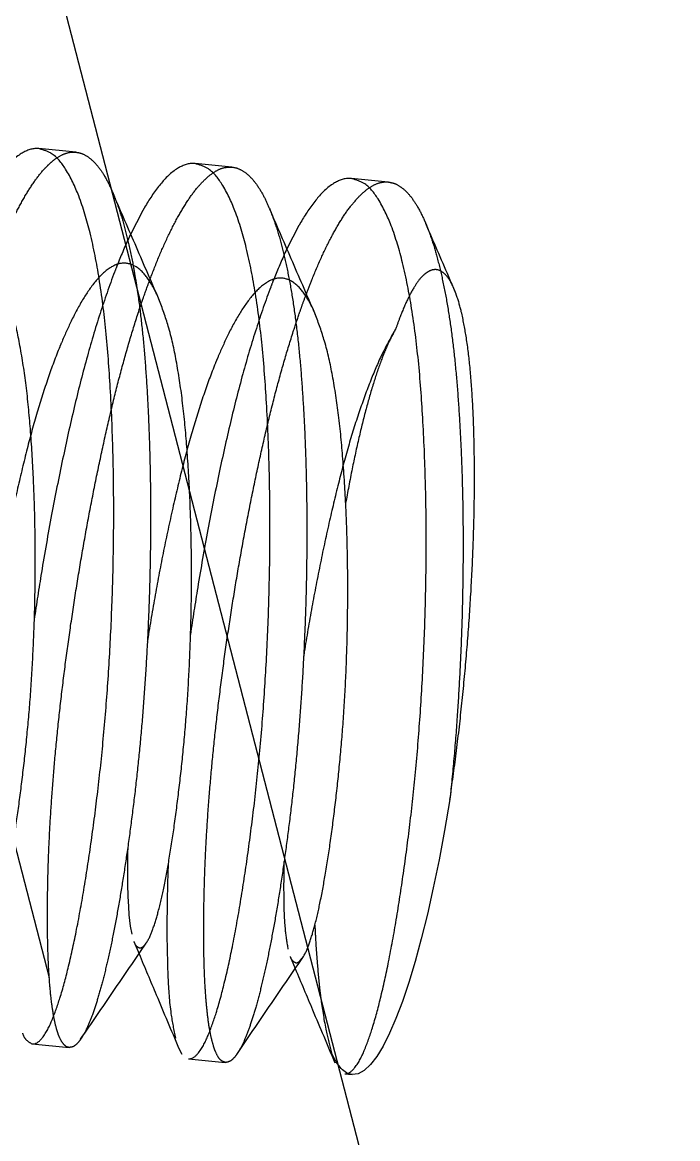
# Model space of a CAD drawing. Header units: millimetres. Extents: x -15 to 73, y -25 to 105.
# Drawn here: x -7.41 to -5.354, y 48.471 to 51.976 of the extents above; entities that cross this region are included whole.
import ezdxf

# ---------------------------------------------------------------- set-up
doc = ezdxf.new("R2010")
doc.units = ezdxf.units.MM
doc.linetypes.add('HIDDEN', pattern=[9.525, 6.35, -3.175])
doc.layers.get('0').update_dxf_attribs({"color": 253, "lineweight": 70, "true_color": 0x8faf8f})
doc.layers.add('Hidden', color=98, linetype='HIDDEN', lineweight=70, true_color=0x054805)

msp = doc.modelspace()

# ---------------------------------------------------------------- linework, layer by layer
at = {"color": 98, "lineweight": -3, "true_color": 0x054805}
msp.add_line((-4.7747, 42.3487), (-8.6024, 57.1401), dxfattribs=at)
at = {"layer": 'Hidden', "lineweight": -3}
for p, q in [((-7.243, 51.5681), (-7.3585, 51.5791)), ((-7.3256, 48.9755), (-7.9846, 51.5222)), ((-6.7527, 51.5213), (-6.8682, 51.5323)), ((-6.2623, 51.4744), (-6.3778, 51.4855)), ((-7.0347, 51.3811), (-7.0703, 51.3118)), ((-6.5426, 51.3375), (-6.58, 51.265)), ((-7.1109, 51.2178), (-7.1148, 51.2123)), ((-6.6205, 51.171), (-6.6244, 51.1655)), ((-7.0759, 49.1732), (-7.0718, 49.1378)), ((-7.0718, 49.1378), (-7.0672, 49.1125)), ((-7.0604, 49.0896), (-7.0443, 49.0515)), ((-7.0308, 49.0744), (-7.0216, 49.0849)), ((-6.57, 49.0428), (-6.554, 49.0047)), ((-6.5408, 49.0273), (-6.5318, 49.0374)), ((-7.2925, 48.7863), (-7.2977, 48.7993)), ((-7.3794, 48.7683), (-7.2638, 48.7573)), ((-7.2693, 48.7578), (-7.2697, 48.7593)), ((-4.9945, 39.9676), (-7.2693, 48.7578)), ((-6.9201, 48.7557), (-6.9098, 48.7362)), ((-6.8891, 48.7215), (-6.7735, 48.7105)), ((-6.3987, 48.6747), (-6.3757, 48.6726))]:
    msp.add_line(p, q, dxfattribs=at)
at = {"layer": 'Hidden', "lineweight": -3, "extrusion": (-1.90893e-17, -5.39415e-17, -1)}
for start_param, end_param in [(1.944759, 3.141593), (3.141593, 3.437452)]:
    msp.add_ellipse((-6.2427, 50.0662), major_axis=(0.133, 1.3937), ratio=0.171706, start_param=start_param, end_param=end_param, dxfattribs=at)
at = {"layer": 'Hidden', "lineweight": -3}
for points, knots in [([(-7.3587, 51.5791), (-7.3617, 51.5793), (-7.3822, 51.5803), (-7.426, 51.5607), (-7.4739, 51.5097), (-7.5052, 51.4626), (-7.5211, 51.435), (-7.5231, 51.4315)], [0, 0, 0, 0, 0.03932, 0.265921, 0.586204, 0.946527, 1, 1, 1, 1]), ([(-7.3794, 48.7683), (-7.3781, 48.7683), (-7.3655, 48.768), (-7.3388, 48.7949), (-7.3155, 48.8447), (-7.2892, 48.919), (-7.2645, 49.012), (-7.2398, 49.1255), (-7.2162, 49.256), (-7.1943, 49.3997), (-7.174, 49.5541), (-7.1562, 49.7187), (-7.142, 49.8934), (-7.1314, 50.0759), (-7.1249, 50.2616), (-7.1229, 50.4459), (-7.1254, 50.6345), (-7.1331, 50.8211), (-7.1464, 51.0027), (-7.1667, 51.1654), (-7.194, 51.3069), (-7.2278, 51.4234), (-7.2672, 51.5079), (-7.31, 51.5649), (-7.3453, 51.5752), (-7.3587, 51.5791)], [0, 0, 0, 0, 0.001322, 0.012841, 0.033977, 0.05971, 0.092964, 0.133081, 0.178981, 0.229297, 0.282517, 0.339026, 0.399507, 0.462643, 0.526878, 0.590539, 0.651988, 0.720758, 0.782534, 0.839054, 0.889118, 0.930762, 0.962881, 0.985888, 1, 1, 1, 1]), ([(-7.3262, 51.5307), (-7.3214, 51.535), (-7.3086, 51.5465), (-7.2861, 51.5609), (-7.2618, 51.5687), (-7.2478, 51.5682), (-7.243, 51.5681)], [0, 0, 0, 0, 0.204647, 0.551259, 0.84827, 1, 1, 1, 1]), ([(-7.243, 51.5681), (-7.2388, 51.5674), (-7.225, 51.5653), (-7.2024, 51.5535), (-7.1777, 51.5305), (-7.1544, 51.4981), (-7.1371, 51.4654), (-7.1276, 51.4435), (-7.1245, 51.4362)], [0, 0, 0, 0, 0.069521, 0.225755, 0.402686, 0.613275, 0.87004, 1, 1, 1, 1]), ([(-7.4995, 51.2174), (-7.4964, 51.2255), (-7.484, 51.2581), (-7.4616, 51.3123), (-7.4318, 51.3762), (-7.4021, 51.4311), (-7.3727, 51.477), (-7.3475, 51.5096), (-7.3312, 51.5257), (-7.3262, 51.5307)], [0, 0, 0, 0, 0.072349, 0.290475, 0.48782, 0.658867, 0.809001, 0.941654, 1, 1, 1, 1]), ([(-6.8684, 51.5323), (-6.8714, 51.5325), (-6.8918, 51.5335), (-6.9356, 51.5139), (-6.9835, 51.4629), (-7.0156, 51.4146), (-7.032, 51.3859), (-7.0347, 51.3811)], [0, 0, 0, 0, 0.038643, 0.261343, 0.57611, 0.930229, 1, 1, 1, 1]), ([(-6.8891, 48.7215), (-6.8878, 48.7215), (-6.8752, 48.7212), (-6.8484, 48.7481), (-6.8252, 48.7979), (-6.7988, 48.8722), (-6.7742, 48.9652), (-6.7495, 49.0787), (-6.7259, 49.2092), (-6.7039, 49.3529), (-6.6836, 49.5073), (-6.6659, 49.6719), (-6.6516, 49.8466), (-6.641, 50.0291), (-6.6346, 50.2148), (-6.6326, 50.3991), (-6.635, 50.5877), (-6.6427, 50.7743), (-6.6561, 50.9559), (-6.6763, 51.1186), (-6.7037, 51.2601), (-6.7375, 51.3766), (-6.7769, 51.4611), (-6.8196, 51.5181), (-6.855, 51.5284), (-6.8684, 51.5323)], [0, 0, 0, 0, 0.001322, 0.012841, 0.033977, 0.05971, 0.092964, 0.133081, 0.178981, 0.229297, 0.282517, 0.339026, 0.399507, 0.462643, 0.526878, 0.590539, 0.651988, 0.720758, 0.782534, 0.839054, 0.889118, 0.930762, 0.962881, 0.985888, 1, 1, 1, 1]), ([(-6.833, 51.4865), (-6.8238, 51.4942), (-6.8068, 51.5082), (-6.7788, 51.521), (-6.7606, 51.5212), (-6.7527, 51.5213)], [0, 0, 0, 0, 0.400146, 0.73573, 1, 1, 1, 1]), ([(-6.7527, 51.5213), (-6.7518, 51.5212), (-6.742, 51.5201), (-6.7222, 51.5133), (-6.6965, 51.4936), (-6.6726, 51.4644), (-6.6515, 51.4289), (-6.64, 51.4026), (-6.6342, 51.3897)], [0, 0, 0, 0, 0.014445, 0.160416, 0.331174, 0.534647, 0.770058, 1, 1, 1, 1]), ([(-7.0093, 51.1702), (-7.0001, 51.194), (-6.9822, 51.2402), (-6.953, 51.3056), (-6.9232, 51.3643), (-6.8932, 51.414), (-6.8643, 51.4549), (-6.8429, 51.4766), (-6.833, 51.4865)], [0, 0, 0, 0, 0.209712, 0.40719, 0.589514, 0.750096, 0.885147, 1, 1, 1, 1]), ([(-6.378, 51.4855), (-6.3811, 51.4857), (-6.4015, 51.4867), (-6.4453, 51.4671), (-6.4932, 51.4161), (-6.5246, 51.3689), (-6.5405, 51.3412), (-6.5426, 51.3375)], [0, 0, 0, 0, 0.039259, 0.265506, 0.585288, 0.945048, 1, 1, 1, 1]), ([(-6.3987, 48.6747), (-6.3974, 48.6747), (-6.3848, 48.6744), (-6.3581, 48.7013), (-6.3348, 48.7511), (-6.3085, 48.8254), (-6.2839, 48.9184), (-6.2591, 49.0319), (-6.2355, 49.1624), (-6.2136, 49.3061), (-6.1933, 49.4605), (-6.1755, 49.6251), (-6.1613, 49.7998), (-6.1507, 49.9823), (-6.1443, 50.168), (-6.1422, 50.3523), (-6.1447, 50.5409), (-6.1524, 50.7275), (-6.1657, 50.9091), (-6.186, 51.0718), (-6.2133, 51.2133), (-6.2471, 51.3298), (-6.2865, 51.4143), (-6.3293, 51.4713), (-6.3646, 51.4816), (-6.378, 51.4855)], [0, 0, 0, 0, 0.001322, 0.012841, 0.033977, 0.05971, 0.092964, 0.133081, 0.178981, 0.229297, 0.282517, 0.339026, 0.399507, 0.462643, 0.526878, 0.590539, 0.651988, 0.720758, 0.782534, 0.839054, 0.889118, 0.930762, 0.962881, 0.985888, 1, 1, 1, 1]), ([(-6.3529, 51.4298), (-6.3438, 51.4384), (-6.3272, 51.4542), (-6.2989, 51.4703), (-6.2766, 51.4753), (-6.2648, 51.4746), (-6.2623, 51.4745)], [0, 0, 0, 0, 0.359296, 0.6599, 0.928219, 1, 1, 1, 1]), ([(-6.2623, 51.4745), (-6.2558, 51.4733), (-6.2397, 51.4703), (-6.2158, 51.4553), (-6.1914, 51.4302), (-6.1682, 51.3951), (-6.1534, 51.3651), (-6.1457, 51.3472), (-6.1446, 51.3444)], [0, 0, 0, 0, 0.107805, 0.266169, 0.45211, 0.680554, 0.950652, 1, 1, 1, 1]), ([(-7.1245, 51.4362), (-7.1206, 51.4264), (-7.1092, 51.3977), (-7.093, 51.3462), (-7.0759, 51.2788), (-7.0625, 51.2135), (-7.0555, 51.1703), (-7.0526, 51.1529)], [0, 0, 0, 0, 0.107065, 0.317012, 0.552072, 0.819284, 1, 1, 1, 1]), ([(-6.9808, 51.1043), (-7.0046, 51.1593), (-7.0526, 51.27), (-7.1005, 51.3806), (-7.1245, 51.4362)], [0, 0, 0, 0, 0.497642, 1, 1, 1, 1]), ([(-6.5188, 51.1238), (-6.5133, 51.1382), (-6.4986, 51.1765), (-6.4737, 51.2349), (-6.4441, 51.2963), (-6.4145, 51.3489), (-6.3852, 51.3935), (-6.3631, 51.4184), (-6.3529, 51.4298)], [0, 0, 0, 0, 0.132054, 0.351478, 0.543979, 0.715265, 0.86893, 1, 1, 1, 1]), ([(-6.6342, 51.3897), (-6.6332, 51.3871), (-6.6245, 51.366), (-6.6096, 51.3229), (-6.5917, 51.2581), (-6.5758, 51.1859), (-6.5617, 51.1061), (-6.5496, 51.0185), (-6.5396, 50.9245), (-6.5318, 50.8258), (-6.5256, 50.7221), (-6.521, 50.613), (-6.5183, 50.5005), (-6.5173, 50.3863), (-6.5181, 50.2701), (-6.5207, 50.1518), (-6.5251, 50.0332), (-6.5312, 49.9162), (-6.5389, 49.8007), (-6.5483, 49.6863), (-6.5594, 49.575), (-6.5718, 49.4686), (-6.5852, 49.3668), (-6.5993, 49.2693), (-6.614, 49.1779), (-6.6292, 49.0938), (-6.6447, 49.0171), (-6.6606, 48.9474), (-6.6767, 48.8859), (-6.6927, 48.8336), (-6.7087, 48.7905), (-6.7231, 48.7582), (-6.7338, 48.7414), (-6.7378, 48.7353)], [0, 0, 0, 0, 0.003108, 0.025464, 0.05074, 0.078038, 0.107884, 0.141099, 0.176641, 0.213188, 0.251509, 0.292539, 0.334897, 0.37705, 0.419894, 0.464407, 0.509036, 0.552243, 0.594975, 0.638149, 0.680212, 0.719716, 0.75762, 0.794675, 0.829499, 0.86096, 0.889882, 0.916789, 0.94064, 0.960756, 0.977757, 0.991948, 1, 1, 1, 1]), ([(-6.4903, 51.0572), (-6.5142, 51.1123), (-6.5623, 51.2231), (-6.6102, 51.334), (-6.6343, 51.3897)], [0, 0, 0, 0, 0.497548, 1, 1, 1, 1]), ([(-7.0703, 51.3118), (-7.0716, 51.3091), (-7.0861, 51.2782), (-7.0991, 51.2466), (-7.1109, 51.2177)], [0, 0, 0, 0, 0.086041, 1, 1, 1, 1]), ([(-6.1446, 51.3444), (-6.1389, 51.3299), (-6.1255, 51.2959), (-6.1082, 51.2375), (-6.0913, 51.1676), (-6.0764, 51.0899), (-6.0636, 51.0058), (-6.0529, 50.915), (-6.0442, 50.8174), (-6.0374, 50.7145), (-6.0322, 50.6081), (-6.0288, 50.4978), (-6.0271, 50.3834), (-6.0273, 50.2668), (-6.0292, 50.1499), (-6.0328, 50.0324), (-6.0383, 49.914), (-6.0459, 49.7909), (-6.0555, 49.6649), (-6.0642, 49.5786), (-6.0685, 49.5358)], [0, 0, 0, 0, 0.025604, 0.060266, 0.100131, 0.14406, 0.190437, 0.240169, 0.294558, 0.351859, 0.409949, 0.470043, 0.53356, 0.598331, 0.662062, 0.726121, 0.791932, 0.857171, 0.929236, 1, 1, 1, 1]), ([(-6.0536, 51.1343), (-6.0598, 51.1485), (-6.0901, 51.2185), (-6.1204, 51.2886), (-6.1446, 51.3444)], [0, 0, 0, 0, 0.202773, 1, 1, 1, 1]), ([(-6.58, 51.265), (-6.5812, 51.2623), (-6.5957, 51.2314), (-6.6087, 51.1998), (-6.6206, 51.1709)], [0, 0, 0, 0, 0.086044, 1, 1, 1, 1]), ([(-7.1109, 51.2177), (-7.1143, 51.209), (-7.1344, 51.1576), (-7.1686, 51.0583), (-7.2106, 50.9164), (-7.2491, 50.7636), (-7.2853, 50.6006), (-7.3196, 50.4279), (-7.3492, 50.26), (-7.3659, 50.1499), (-7.3733, 50.1007)], [0, 0, 0, 0, 0.024417, 0.143974, 0.273927, 0.410587, 0.555166, 0.709495, 0.870175, 1, 1, 1, 1]), ([(-6.9816, 51.1064), (-6.9821, 51.1074), (-6.992, 51.1305), (-7.0117, 51.1686), (-7.0494, 51.2108), (-7.0959, 51.2246), (-7.1417, 51.2045), (-7.1822, 51.1637), (-7.2218, 51.1061), (-7.2572, 51.0401), (-7.2778, 50.9926), (-7.2878, 50.9697)], [0, 0, 0, 0, 0.006807, 0.152496, 0.258833, 0.340627, 0.42695, 0.546406, 0.686545, 0.848935, 1, 1, 1, 1]), ([(-6.4912, 51.0592), (-6.4916, 51.0604), (-6.5016, 51.0836), (-6.5213, 51.1218), (-6.559, 51.164), (-6.6055, 51.1778), (-6.6514, 51.1577), (-6.6918, 51.1169), (-6.7315, 51.0593), (-6.7669, 50.9933), (-6.7875, 50.9458), (-6.7974, 50.9229)], [0, 0, 0, 0, 0.007488, 0.153078, 0.259342, 0.341079, 0.427344, 0.546717, 0.68676, 0.849038, 1, 1, 1, 1]), ([(-6.1457, 51.1867), (-6.1495, 51.1834), (-6.1626, 51.1719), (-6.1818, 51.1441), (-6.2042, 51.1019), (-6.2229, 51.0574), (-6.2337, 51.027), (-6.238, 51.015)], [0, 0, 0, 0, 0.076951, 0.265106, 0.508429, 0.805878, 1, 1, 1, 1]), ([(-6.0543, 51.1357), (-6.0583, 51.1446), (-6.0668, 51.1634), (-6.0835, 51.1875), (-6.1082, 51.2018), (-6.1308, 51.1975), (-6.1414, 51.1898), (-6.1457, 51.1867)], [0, 0, 0, 0, 0.231575, 0.492824, 0.687125, 0.875098, 1, 1, 1, 1]), ([(-7.5111, 49.133), (-7.511, 49.1332), (-7.5023, 49.1463), (-7.4891, 49.1792), (-7.4721, 49.2362), (-7.4556, 49.3086), (-7.4394, 49.3963), (-7.4239, 49.4969), (-7.4096, 49.6074), (-7.3964, 49.726), (-7.3852, 49.8522), (-7.3768, 49.986), (-7.3714, 50.1256), (-7.3693, 50.2675), (-7.3705, 50.4081), (-7.3753, 50.5519), (-7.3841, 50.694), (-7.397, 50.8321), (-7.4158, 50.9555), (-7.4386, 51.0631), (-7.4623, 51.1267), (-7.473, 51.1554)], [0, 0, 0, 0, 0.000308, 0.023064, 0.051281, 0.08774, 0.131682, 0.181907, 0.236907, 0.295026, 0.356684, 0.42263, 0.491426, 0.561374, 0.630653, 0.697481, 0.772216, 0.839296, 0.900664, 0.955066, 1, 1, 1, 1]), ([(-7.0526, 51.1529), (-7.051, 51.1422), (-7.0448, 51.1021), (-7.036, 51.0305), (-7.0269, 50.9351), (-7.0196, 50.8333), (-7.014, 50.7269), (-7.0102, 50.6175), (-7.0081, 50.5048), (-7.0078, 50.3887), (-7.0093, 50.2709), (-7.0125, 50.1534), (-7.0175, 50.036), (-7.0243, 49.9184), (-7.0327, 49.8026), (-7.0427, 49.6903), (-7.0542, 49.5815), (-7.0672, 49.4757), (-7.0809, 49.3749), (-7.0952, 49.2805), (-7.11, 49.1924), (-7.1254, 49.1104), (-7.1412, 49.0357), (-7.1571, 48.9697), (-7.1731, 48.9121), (-7.1891, 48.8628), (-7.2052, 48.8227), (-7.2181, 48.797), (-7.226, 48.7853), (-7.2276, 48.7829)], [0, 0, 0, 0, 0.01353, 0.050777, 0.090407, 0.133444, 0.17848, 0.223849, 0.270507, 0.319544, 0.369274, 0.417953, 0.466629, 0.516374, 0.56542, 0.612081, 0.657445, 0.702446, 0.745421, 0.784922, 0.821959, 0.857234, 0.889403, 0.917484, 0.94226, 0.964157, 0.982326, 0.996388, 1, 1, 1, 1]), ([(-7.0315, 51.1085), (-7.0245, 51.1284), (-7.0173, 51.149), (-7.0096, 51.1695), (-7.0093, 51.1702)], [0, 0, 0, 0, 0.962213, 1, 1, 1, 1]), ([(-6.6206, 51.1709), (-6.624, 51.1622), (-6.6441, 51.1108), (-6.6783, 51.0115), (-6.7202, 50.8696), (-6.7588, 50.7168), (-6.795, 50.5538), (-6.8293, 50.3811), (-6.8589, 50.2132), (-6.8755, 50.1031), (-6.8829, 50.0539)], [0, 0, 0, 0, 0.024417, 0.143974, 0.273927, 0.410587, 0.555166, 0.709495, 0.870175, 1, 1, 1, 1]), ([(-7.2977, 48.7993), (-7.2995, 48.8045), (-7.3054, 48.8223), (-7.3125, 48.8562), (-7.3196, 48.9034), (-7.325, 48.9594), (-7.329, 49.0245), (-7.3313, 49.0975), (-7.3319, 49.1773), (-7.3309, 49.2641), (-7.3283, 49.358), (-7.3237, 49.4575), (-7.3169, 49.5609), (-7.3081, 49.6684), (-7.297, 49.7803), (-7.284, 49.8947), (-7.2691, 50.0098), (-7.2525, 50.1259), (-7.2341, 50.2432), (-7.214, 50.3597), (-7.1928, 50.4736), (-7.1703, 50.5851), (-7.1465, 50.6946), (-7.1217, 50.8001), (-7.0958, 50.8998), (-7.0688, 50.9941), (-7.0471, 51.063), (-7.0342, 51.1007), (-7.0315, 51.1085)], [0, 0, 0, 0, 0.007066, 0.024068, 0.044296, 0.068097, 0.096204, 0.127796, 0.161658, 0.198398, 0.238969, 0.282036, 0.325964, 0.371661, 0.420221, 0.469992, 0.519195, 0.568882, 0.620164, 0.671242, 0.720353, 0.768598, 0.816998, 0.863804, 0.907434, 0.948995, 0.989324, 1, 1, 1, 1]), ([(-6.8857, 50.5069), (-6.8885, 50.5554), (-6.8938, 50.6496), (-6.9067, 50.7853), (-6.9254, 50.9087), (-6.9481, 51.0154), (-6.9713, 51.0783), (-6.9816, 51.1064)], [0, 0, 0, 0, 0.239129, 0.464394, 0.670474, 0.853165, 1, 1, 1, 1]), ([(-6.5413, 51.0613), (-6.5382, 51.0703), (-6.5309, 51.0912), (-6.5232, 51.112), (-6.5188, 51.1238)], [0, 0, 0, 0, 0.431471, 1, 1, 1, 1]), ([(-6.0685, 49.5358), (-6.0618, 49.584), (-6.0482, 49.6814), (-6.0314, 49.8286), (-6.0171, 49.977), (-6.0059, 50.1248), (-5.9977, 50.27), (-5.9927, 50.4108), (-5.9909, 50.5454), (-5.9924, 50.672), (-5.997, 50.7889), (-6.0049, 50.8941), (-6.0162, 50.9857), (-6.0302, 51.0603), (-6.0437, 51.1086), (-6.0524, 51.131), (-6.0543, 51.1357)], [0, 0, 0, 0, 0.090634, 0.183267, 0.276193, 0.368514, 0.459442, 0.547293, 0.631056, 0.710227, 0.7833, 0.849106, 0.906833, 0.955296, 0.990471, 1, 1, 1, 1]), ([(-6.8105, 48.7619), (-6.8131, 48.7713), (-6.8197, 48.7952), (-6.8267, 48.8375), (-6.8328, 48.8906), (-6.8373, 48.9518), (-6.8402, 49.0212), (-6.8415, 49.0991), (-6.8411, 49.184), (-6.8391, 49.2746), (-6.8354, 49.3712), (-6.8294, 49.4738), (-6.8213, 49.5808), (-6.8111, 49.6905), (-6.799, 49.803), (-6.7847, 49.9186), (-6.7686, 50.0355), (-6.7509, 50.1517), (-6.7317, 50.2675), (-6.7108, 50.3832), (-6.6885, 50.4968), (-6.6653, 50.6066), (-6.6412, 50.7126), (-6.6156, 50.8152), (-6.5887, 50.9126), (-6.564, 50.9941), (-6.5477, 51.0425), (-6.5413, 51.0613)], [0, 0, 0, 0, 0.012511, 0.0319, 0.055122, 0.081282, 0.110815, 0.14455, 0.18144, 0.220072, 0.261178, 0.305773, 0.352374, 0.39926, 0.447419, 0.49797, 0.54917, 0.599228, 0.649222, 0.700248, 0.750488, 0.798209, 0.844535, 0.890435, 0.934246, 0.974516, 1, 1, 1, 1]), ([(-6.5318, 49.0374), (-6.5312, 49.0382), (-6.5219, 49.0519), (-6.5084, 49.0856), (-6.4913, 49.1426), (-6.4749, 49.215), (-6.4587, 49.3026), (-6.4432, 49.4033), (-6.4289, 49.5138), (-6.4157, 49.6324), (-6.4045, 49.7586), (-6.3961, 49.8924), (-6.3907, 50.032), (-6.3886, 50.1739), (-6.3898, 50.3145), (-6.3946, 50.4583), (-6.4034, 50.6004), (-6.4163, 50.7385), (-6.4351, 50.8619), (-6.4578, 50.9685), (-6.4809, 51.0313), (-6.4912, 51.0592)], [0, 0, 0, 0, 0.001535, 0.024294, 0.052515, 0.08898, 0.132929, 0.183161, 0.238169, 0.296296, 0.357964, 0.42392, 0.492726, 0.562684, 0.631973, 0.698811, 0.773557, 0.840647, 0.902024, 0.956434, 1, 1, 1, 1]), ([(-6.238, 51.015), (-6.2512, 50.9916), (-6.2798, 50.941), (-6.3166, 50.8551), (-6.3527, 50.7572), (-6.3865, 50.6493), (-6.4178, 50.5332), (-6.4473, 50.409), (-6.4757, 50.2772), (-6.5022, 50.1396), (-6.5191, 50.0403), (-6.5273, 49.9873), (-6.5283, 49.9815)], [0, 0, 0, 0, 0.074534, 0.161647, 0.259338, 0.365004, 0.475748, 0.593925, 0.719883, 0.850833, 0.983515, 1, 1, 1, 1]), ([(-6.238, 51.015), (-6.2461, 50.9998), (-6.2641, 50.9663), (-6.287, 50.908), (-6.3103, 50.8388), (-6.333, 50.7589), (-6.355, 50.6696), (-6.3765, 50.5705), (-6.3893, 50.5012), (-6.396, 50.4648)], [0, 0, 0, 0, 0.089542, 0.198728, 0.326069, 0.470973, 0.632031, 0.806388, 1, 1, 1, 1]), ([(-7.2878, 50.9697), (-7.2902, 50.9638), (-7.3061, 50.9254), (-7.3333, 50.8507), (-7.3672, 50.743), (-7.3985, 50.6268), (-7.428, 50.5026), (-7.4564, 50.3708), (-7.4829, 50.2332), (-7.4997, 50.134), (-7.508, 50.081), (-7.5089, 50.0752)], [0, 0, 0, 0, 0.020775, 0.134893, 0.258328, 0.387694, 0.525743, 0.672881, 0.825852, 0.980845, 1, 1, 1, 1]), ([(-6.7974, 50.9229), (-6.7999, 50.917), (-6.8157, 50.8786), (-6.843, 50.8039), (-6.8769, 50.6962), (-6.9081, 50.58), (-6.9377, 50.4558), (-6.9661, 50.324), (-6.9925, 50.1864), (-7.0093, 50.0877), (-7.0175, 50.0353), (-7.0183, 50.03)], [0, 0, 0, 0, 0.020812, 0.135133, 0.258787, 0.388383, 0.526677, 0.674078, 0.82732, 0.982589, 1, 1, 1, 1]), ([(-7.0216, 49.0849), (-7.0212, 49.0855), (-7.0121, 49.099), (-6.9987, 49.1324), (-6.9817, 49.1894), (-6.9653, 49.2618), (-6.949, 49.3494), (-6.9336, 49.4501), (-6.9193, 49.5606), (-6.9061, 49.6792), (-6.8948, 49.8054), (-6.8865, 49.9392), (-6.8811, 50.0788), (-6.879, 50.2207), (-6.8802, 50.3613), (-6.8833, 50.4566), (-6.8856, 50.5045), (-6.8857, 50.5069)], [0, 0, 0, 0, 0.001539, 0.033965, 0.074173, 0.126125, 0.188741, 0.260308, 0.33868, 0.421497, 0.509356, 0.603327, 0.701357, 0.801029, 0.899748, 0.994974, 1, 1, 1, 1]), ([(-7.0797, 49.3872), (-7.0798, 49.3796), (-7.0808, 49.3367), (-7.0816, 49.2653), (-7.0776, 49.2016), (-7.0759, 49.1732)], [0, 0, 0, 0, 0.106124, 0.601536, 1, 1, 1, 1]), ([(-6.9528, 49.3336), (-6.9534, 49.3155), (-6.956, 49.2436), (-6.9565, 49.1716), (-6.9569, 49.1178)], [0, 0, 0, 0, 0.252108, 1, 1, 1, 1]), ([(-6.5893, 49.3408), (-6.5895, 49.3331), (-6.5905, 49.29), (-6.5905, 49.2185), (-6.5879, 49.1342), (-6.5801, 49.0859), (-6.5768, 49.0657)], [0, 0, 0, 0, 0.083833, 0.468463, 0.777824, 1, 1, 1, 1]), ([(-6.4925, 49.1422), (-6.4918, 49.1258), (-6.4898, 49.0852), (-6.4868, 49.0447), (-6.485, 49.0206)], [0, 0, 0, 0, 0.404261, 1, 1, 1, 1]), ([(-6.9569, 49.1178), (-6.9561, 49.0708), (-6.9548, 48.9859), (-6.9477, 48.8749), (-6.9351, 48.812), (-6.9301, 48.7866)], [0, 0, 0, 0, 0.423326, 0.766113, 1, 1, 1, 1]), ([(-7.2276, 48.7829), (-7.1935, 48.833), (-7.125, 48.9334), (-7.0565, 49.0339), (-7.0221, 49.0842)], [0, 0, 0, 0, 0.498328, 1, 1, 1, 1]), ([(-7.0605, 49.09), (-7.059, 49.0859), (-7.0554, 49.0764), (-7.0409, 49.0669), (-7.0334, 49.0725), (-7.0308, 49.0744)], [0, 0, 0, 0, 0.331765, 0.777997, 1, 1, 1, 1]), ([(-7.0443, 49.0515), (-7.0262, 49.0084), (-6.9848, 48.9099), (-6.9434, 48.8114), (-6.9202, 48.756)], [0, 0, 0, 0, 0.437115, 1, 1, 1, 1]), ([(-6.7377, 48.7353), (-6.7036, 48.7854), (-6.6352, 48.8859), (-6.5667, 48.9863), (-6.5323, 49.0367)], [0, 0, 0, 0, 0.498234, 1, 1, 1, 1]), ([(-6.5702, 49.0432), (-6.5686, 49.0391), (-6.565, 49.0296), (-6.5508, 49.0202), (-6.5432, 49.0256), (-6.5408, 49.0273)], [0, 0, 0, 0, 0.335318, 0.786329, 1, 1, 1, 1]), ([(-6.485, 49.0206), (-6.4825, 48.9927), (-6.4791, 48.9547), (-6.4743, 48.9167), (-6.473, 48.9066)], [0, 0, 0, 0, 0.732073, 1, 1, 1, 1]), ([(-6.473, 48.9066), (-6.4683, 48.8739), (-6.4604, 48.8177), (-6.4458, 48.7628), (-6.4397, 48.7398)], [0, 0, 0, 0, 0.580245, 1, 1, 1, 1]), ([(-7.4104, 48.8025), (-7.4076, 48.7955), (-7.4015, 48.7804), (-7.3871, 48.7725), (-7.3794, 48.7683)], [0, 0, 0, 0, 0.46601, 1, 1, 1, 1]), ([(-7.2808, 48.7673), (-7.2851, 48.7733), (-7.2894, 48.7794), (-7.2925, 48.7862), (-7.2925, 48.7863)], [0, 0, 0, 0, 0.981432, 1, 1, 1, 1]), ([(-7.2639, 48.7573), (-7.2653, 48.7576), (-7.2719, 48.7586), (-7.2769, 48.7635), (-7.2808, 48.7673)], [0, 0, 0, 0, 0.214823, 1, 1, 1, 1]), ([(-7.2276, 48.7829), (-7.2309, 48.7784), (-7.2381, 48.769), (-7.2505, 48.7583), (-7.2604, 48.7576), (-7.2639, 48.7573)], [0, 0, 0, 0, 0.366872, 0.775715, 1, 1, 1, 1]), ([(-6.7735, 48.7105), (-6.7778, 48.712), (-6.7885, 48.7155), (-6.7999, 48.7334), (-6.8066, 48.7495), (-6.8099, 48.7599), (-6.8105, 48.7619)], [0, 0, 0, 0, 0.200644, 0.500638, 0.907801, 1, 1, 1, 1]), ([(-6.7378, 48.7353), (-6.7393, 48.7333), (-6.7449, 48.7256), (-6.7551, 48.715), (-6.7675, 48.7101), (-6.773, 48.7105), (-6.7735, 48.7105)], [0, 0, 0, 0, 0.171059, 0.631539, 0.966937, 1, 1, 1, 1])]:
    msp.add_open_spline(points, degree=3, knots=knots, dxfattribs=at)
at = {"layer": 'Hidden', "lineweight": -3, "extrusion": (-1.22305e-10, -5.13783e-11, -1)}
msp.add_open_spline([(-6.554, 49.0047), (-6.5359, 48.9617), (-6.4945, 48.8631), (-6.4531, 48.7646), (-6.4298, 48.7092)], degree=3, knots=[0, 0, 0, 0, 0.437153, 1, 1, 1, 1], dxfattribs=at)

doc.saveas('drawing.dxf')
